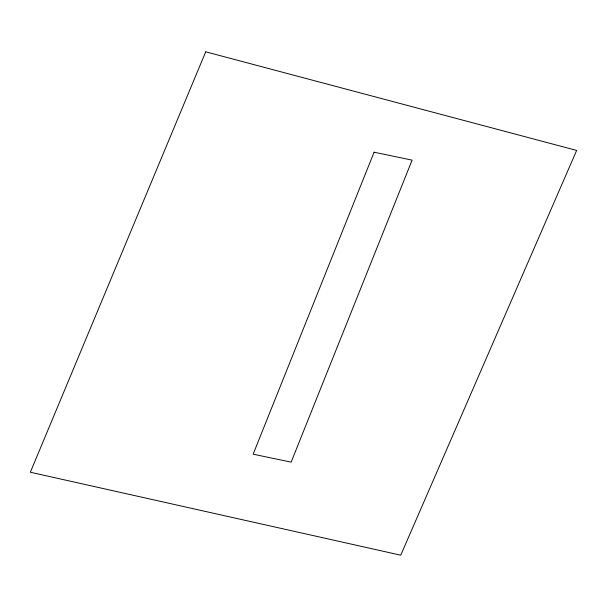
<?xml version="1.0" encoding="UTF-8"?>
<svg xmlns="http://www.w3.org/2000/svg" width="607" height="607" viewBox="0 0 607 607"><rect width="100%" height="100%" fill="white"/><g stroke="black" fill="none" stroke-linecap="round" stroke-linejoin="round"><path stroke-width="0.91" d="M374.094 152.198L253.134 454.188L291.148 462.132L412.1 160.142L374.094 152.198M205.727 51.807L30.35 472.223L400.734 555.193L576.65 150.43L205.727 51.807"/></g></svg>
